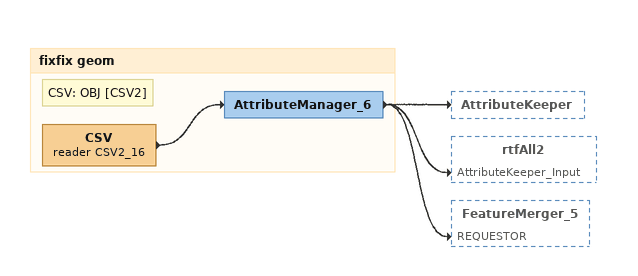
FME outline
Bookmark: fixfix geom
Note: CSV: OBJ [CSV2]
CSV (reader CSV2_16)
    -> AttributeManager_6
AttributeManager_6
    -> AttributeKeeper
    -> rtfAll2 [AttributeKeeper_Input]
    -> FeatureMerger_5 [REQUESTOR]
